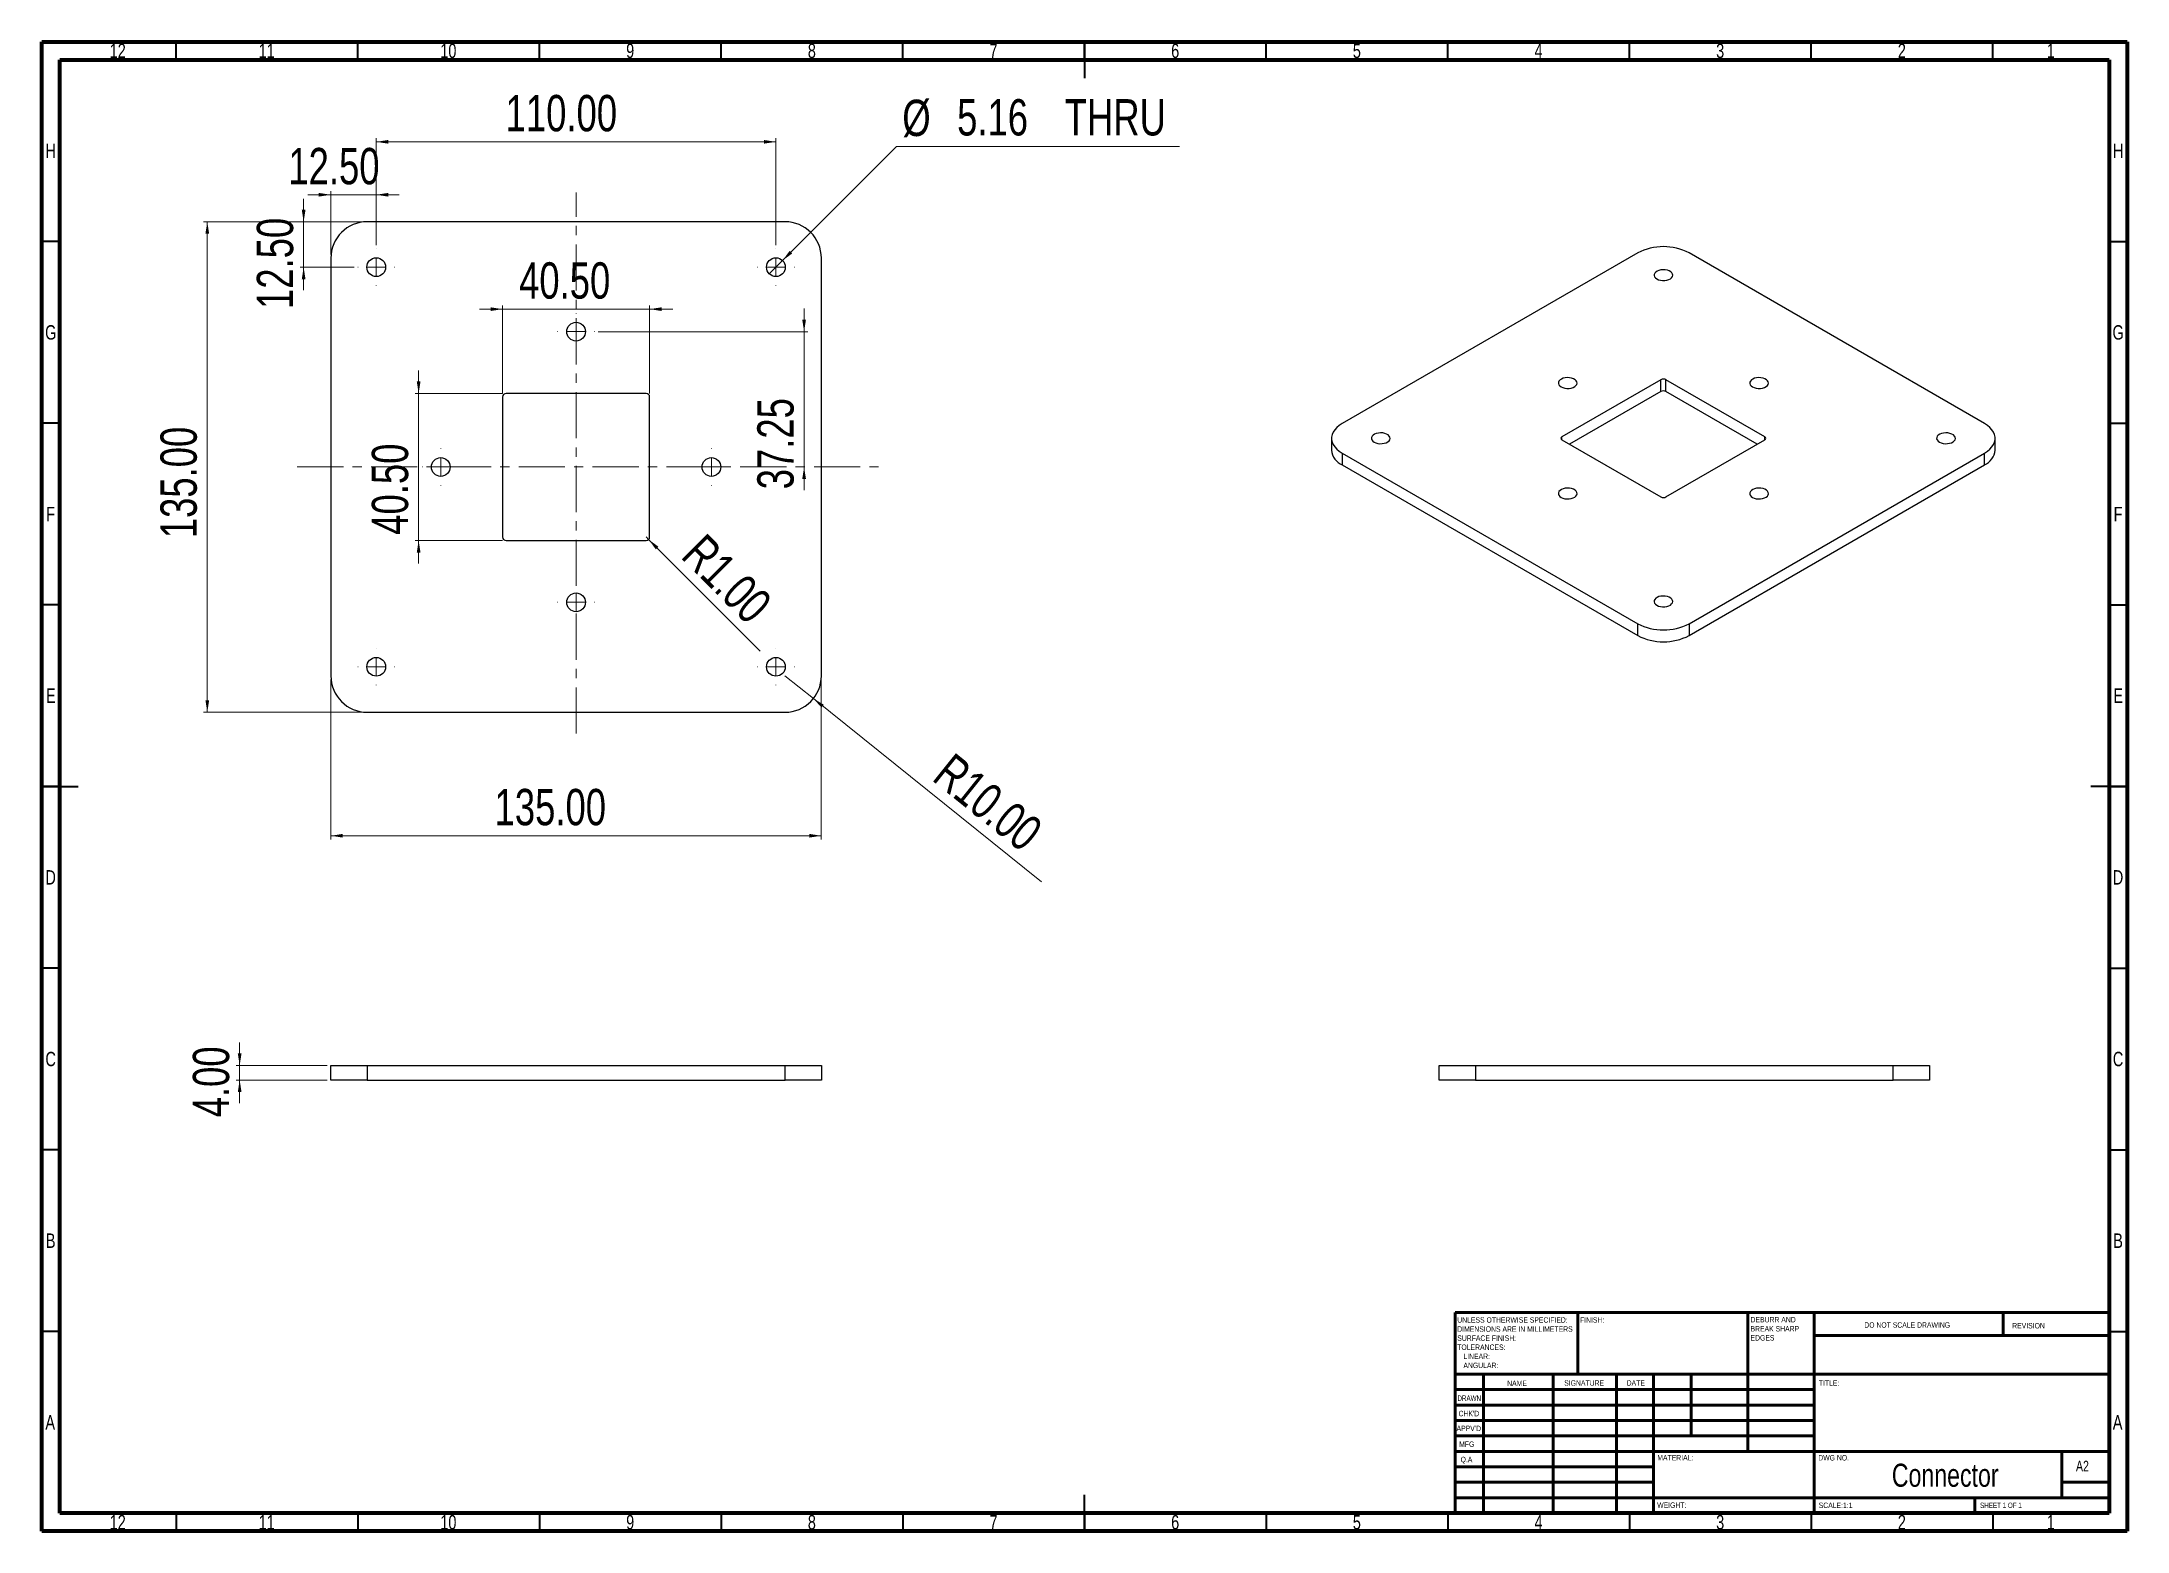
# Model space of a CAD drawing. Header units: millimetres. Extents: x 15 to 589, y 5 to 415.
import ezdxf

# ---------------------------------------------------------------- set-up
doc = ezdxf.new("R2010")
doc.units = ezdxf.units.MM
doc.linetypes.add('CENTERX2', pattern=[20.32, 12.7, -2.54, 2.54, -2.54])
doc.styles.add('SLDTEXTSTYLE0', font='TXT', dxfattribs={"width": 0.75})
doc.styles.add('SLDTEXTSTYLE1', font='TXT', dxfattribs={"width": 0.686449})
doc.styles.add('SLDTEXTSTYLE2', font='TXT', dxfattribs={"width": 0.6875})
doc.dimstyles.new('SLDDIMSTYLE0', dxfattribs={"dimtxt": 10, "dimasz": 3.302, "dimexe": 0, "dimexo": 0.0625, "dimgap": 2.5, "dimtad": 1, "dimrnd": 1e-09, "dimzin": 4, "dimdsep": 46, "dimtxsty": 'SLDTEXTSTYLE0', "dimsah": 1, "dimcen": 0.09, "dimadec": 0, "dimazin": 1, "dimtfac": 1, "dimtmove": 0, "dimatfit": 0, "dimfxl": 0, "dimfrac": 2, "dimtolj": 1, "dimtzin": 12, "dimarcsym": 0})
doc.dimstyles.new('SLDDIMSTYLE1', dxfattribs={"dimtxt": 10, "dimasz": 3.302, "dimexe": 0, "dimexo": 0.0625, "dimgap": 2.5, "dimtad": 1, "dimrnd": 1e-09, "dimzin": 4, "dimdsep": 46, "dimtxsty": 'SLDTEXTSTYLE0', "dimsah": 1, "dimcen": 0.09, "dimadec": 0, "dimazin": 1, "dimtfac": 1, "dimtofl": 0, "dimtmove": 0, "dimatfit": 3, "dimfxl": 0, "dimfrac": 2, "dimtolj": 1, "dimtzin": 12, "dimarcsym": 0})
doc.dimstyles.new('SLDDIMSTYLE2', dxfattribs={"dimtxt": 10, "dimasz": 3.302, "dimexe": 0, "dimexo": 0.0625, "dimgap": 2.5, "dimtad": 1, "dimrnd": 1e-09, "dimzin": 4, "dimdsep": 46, "dimtxsty": 'SLDTEXTSTYLE0', "dimsah": 1, "dimcen": 0, "dimadec": 0, "dimazin": 1, "dimtfac": 1, "dimtofl": 0, "dimtmove": 0, "dimatfit": 3, "dimfxl": 0, "dimfrac": 2, "dimtolj": 1, "dimtzin": 12, "dimarcsym": 0})
doc.dimstyles.new('SLDDIMSTYLE3', dxfattribs={"dimtxt": 10, "dimasz": 3.302, "dimexe": 0, "dimexo": 0.0625, "dimgap": 2.5, "dimtad": 1, "dimrnd": 1e-09, "dimzin": 12, "dimdsep": 46, "dimtxsty": 'SLDTEXTSTYLE0', "dimsah": 1, "dimcen": 0.09, "dimadec": 0, "dimazin": 3, "dimtfac": 1, "dimtmove": 0, "dimatfit": 0, "dimfxl": 0, "dimfrac": 2, "dimtolj": 1, "dimtzin": 12, "dimarcsym": 0})
doc.dimstyles.new('SLDDIMSTYLE4', dxfattribs={"dimtxt": 10, "dimasz": 3.302, "dimexe": 0, "dimexo": 0.0625, "dimgap": 2.5, "dimtad": 0, "dimtih": 1, "dimtoh": 1, "dimrnd": 1e-09, "dimzin": 12, "dimdsep": 46, "dimtxsty": 'SLDTEXTSTYLE0', "dimblk1": 'NONE', "dimsah": 1, "dimcen": 0, "dimadec": 0, "dimazin": 3, "dimtfac": 1, "dimtmove": 0, "dimatfit": 3, "dimldrblk": 'NONE', "dimfxl": 0, "dimfrac": 2, "dimtolj": 1, "dimtzin": 12, "dimarcsym": 0})

# ---------------------------------------------------------------- blocks, each defined once
blk = doc.blocks.new('SW_NOTE_0')
at = {"color": 0, "linetype": 'Continuous', "lineweight": 0, "char_height": 1.5, "attachment_point": 1, "style": 'SLDTEXTSTYLE0'}
for s, insert in [('UNLESS OTHERWISE SPECIFIED:', (0, 1.93)), ('TOLERANCES:', (0, -5.57)), ('SURFACE FINISH:', (0, -3.07)), ('DIMENSIONS ARE IN MILLIMETERS', (0, -0.57)), ('ANGULAR:', (1.69, -10.57)), ('LINEAR:', (1.69, -8.07))]:
    blk.add_mtext(s, dxfattribs=dict(at, insert=insert))
blk = doc.blocks.new('SW_NOTE_0_1')
at = {"color": 0, "linetype": 'Continuous', "lineweight": 0, "char_height": 1.5, "attachment_point": 1, "style": 'SLDTEXTSTYLE0'}
for s, insert in [('DEBURR AND', (0, 1.93)), ('BREAK SHARP', (0, -0.57)), ('EDGES', (0, -3.07))]:
    blk.add_mtext(s, dxfattribs=dict(at, insert=insert))
blk = doc.blocks.new('_D')
at = {"color": 7, "linetype": 'Continuous', "lineweight": 0}
for p, q in [((69.48, 133.21), (69.48, 139.56)), ((93.57, 133.21), (68.48, 133.21)), ((69.48, 133.21), (69.48, 129.21)), ((93.57, 129.21), (68.48, 129.21)), ((69.48, 129.21), (69.48, 122.86))]:
    blk.add_line(p, q, dxfattribs=at)
at = {"color": 7, "linetype": 'Continuous', "lineweight": 18}
for points in [[(69.48, 133.21), (69.99, 136.51), (68.97, 136.51)], [(69.48, 129.21), (68.97, 125.91), (69.99, 125.91)]]:
    blk.add_solid(points, dxfattribs=at)
at = {"color": 7, "linetype": 'Continuous', "lineweight": 18, "insert": (56.59, 118.94), "char_height": 10, "attachment_point": 1, "rotation": 90, "style": 'SLDTEXTSTYLE0'}
blk.add_mtext('4.00', dxfattribs=at)
blk = doc.blocks.new('_D_1')
at = {"color": 7, "linetype": 'Continuous', "lineweight": 0}
for p, q in [((103.57, 365.44), (59.57, 365.44)), ((60.57, 365.44), (60.57, 230.44)), ((103.57, 230.44), (59.57, 230.44))]:
    blk.add_line(p, q, dxfattribs=at)
at = {"color": 7, "linetype": 'Continuous', "lineweight": 18}
for points in [[(60.57, 365.44), (60.06, 362.14), (61.08, 362.14)], [(60.57, 230.44), (61.08, 233.75), (60.06, 233.75)]]:
    blk.add_solid(points, dxfattribs=at)
at = {"color": 7, "linetype": 'Continuous', "lineweight": 18, "insert": (47.68, 278.34), "char_height": 10, "attachment_point": 1, "rotation": 90, "style": 'SLDTEXTSTYLE0'}
blk.add_mtext('135.00', dxfattribs=at)
blk = doc.blocks.new('_D_2')
at = {"color": 7, "linetype": 'Continuous', "lineweight": 0}
for p, q in [((94.57, 239.44), (94.57, 195.44)), ((229.57, 239.44), (229.57, 195.44)), ((94.57, 196.44), (229.57, 196.44))]:
    blk.add_line(p, q, dxfattribs=at)
at = {"color": 7, "linetype": 'Continuous', "lineweight": 18}
for points in [[(94.57, 196.44), (97.87, 195.94), (97.87, 196.95)], [(229.57, 196.44), (226.27, 196.95), (226.27, 195.94)]]:
    blk.add_solid(points, dxfattribs=at)
at = {"color": 7, "linetype": 'Continuous', "lineweight": 18, "insert": (139.64, 209.34), "char_height": 10, "attachment_point": 1, "style": 'SLDTEXTSTYLE0'}
blk.add_mtext('135.00', dxfattribs=at)
blk = doc.blocks.new('_D_3')
at = {"color": 7, "linetype": 'Continuous', "lineweight": 0}
for q in [(219.57, 240.44), (290.17, 183.78)]:
    blk.add_line((227.37, 234.19), q, dxfattribs=at)
at = {"color": 7, "linetype": 'Continuous', "lineweight": 18}
blk.add_solid([(227.37, 234.19), (229.63, 231.72), (230.26, 232.51)], dxfattribs=at)
at = {"color": 7, "linetype": 'Continuous', "lineweight": 18, "insert": (265.96, 219.68), "char_height": 10, "attachment_point": 1, "rotation": 321.24891, "style": 'SLDTEXTSTYLE0'}
blk.add_mtext('R10.00', dxfattribs=at)
blk = doc.blocks.new('_D_4')
at = {"color": 7, "linetype": 'Continuous', "lineweight": 0}
for p, q in [((141.82, 341.39), (135.47, 341.39)), ((141.82, 318.19), (141.82, 342.39)), ((141.82, 341.39), (182.32, 341.39)), ((182.32, 318.19), (182.32, 342.39)), ((182.32, 341.39), (188.67, 341.39))]:
    blk.add_line(p, q, dxfattribs=at)
at = {"color": 7, "linetype": 'Continuous', "lineweight": 18}
for points in [[(141.82, 341.39), (138.52, 341.89), (138.52, 340.88)], [(182.32, 341.39), (185.62, 340.88), (185.62, 341.89)]]:
    blk.add_solid(points, dxfattribs=at)
at = {"color": 7, "linetype": 'Continuous', "lineweight": 18, "insert": (146.38, 354.28), "char_height": 10, "attachment_point": 1, "style": 'SLDTEXTSTYLE0'}
blk.add_mtext('40.50', dxfattribs=at)
blk = doc.blocks.new('_D_5')
at = {"color": 7, "linetype": 'Continuous', "lineweight": 0}
for p, q in [((118.74, 318.19), (118.74, 324.54)), ((141.82, 318.19), (117.74, 318.19)), ((118.74, 318.19), (118.74, 277.69)), ((141.82, 277.69), (117.74, 277.69)), ((118.74, 277.69), (118.74, 271.34))]:
    blk.add_line(p, q, dxfattribs=at)
at = {"color": 7, "linetype": 'Continuous', "lineweight": 18}
for points in [[(118.74, 318.19), (119.25, 321.5), (118.23, 321.5)], [(118.74, 277.69), (118.23, 274.39), (119.25, 274.39)]]:
    blk.add_solid(points, dxfattribs=at)
at = {"color": 7, "linetype": 'Continuous', "lineweight": 18, "insert": (105.85, 279.29), "char_height": 10, "attachment_point": 1, "rotation": 90, "style": 'SLDTEXTSTYLE0'}
blk.add_mtext('40.50', dxfattribs=at)
blk = doc.blocks.new('_D_6')
at = {"color": 7, "linetype": 'Continuous', "lineweight": 0}
for p, q in [((224.83, 335.19), (224.83, 341.54)), ((168.15, 335.19), (225.83, 335.19)), ((224.83, 335.19), (224.83, 297.94)), ((224.83, 297.94), (224.83, 291.59))]:
    blk.add_line(p, q, dxfattribs=at)
at = {"color": 7, "linetype": 'Continuous', "lineweight": 18}
for points in [[(224.83, 335.19), (225.34, 338.5), (224.32, 338.5)], [(224.83, 297.94), (224.32, 294.64), (225.34, 294.64)]]:
    blk.add_solid(points, dxfattribs=at)
at = {"color": 7, "linetype": 'Continuous', "lineweight": 18, "insert": (211.94, 291.8), "char_height": 10, "attachment_point": 1, "rotation": 90, "style": 'SLDTEXTSTYLE0'}
blk.add_mtext('37.25', dxfattribs=at)
blk = doc.blocks.new('_D_7')
at = {"color": 7, "linetype": 'Continuous', "lineweight": 0}
for q in [(181.32, 278.69), (212.78, 247.23)]:
    blk.add_line((182.03, 277.99), q, dxfattribs=at)
at = {"color": 7, "linetype": 'Continuous', "lineweight": 18}
blk.add_solid([(182.03, 277.99), (184, 275.29), (184.72, 276.01)], dxfattribs=at)
at = {"color": 7, "linetype": 'Continuous', "lineweight": 18, "insert": (197.68, 280.15), "char_height": 10, "attachment_point": 1, "rotation": 315, "style": 'SLDTEXTSTYLE0'}
blk.add_mtext('R1.00', dxfattribs=at)
blk = doc.blocks.new('_D_8')
at = {"color": 7, "linetype": 'Continuous', "lineweight": 0}
for p, q in [((107.07, 359.02), (107.07, 388.44)), ((107.07, 387.44), (217.07, 387.44)), ((217.07, 359.02), (217.07, 388.44))]:
    blk.add_line(p, q, dxfattribs=at)
at = {"color": 7, "linetype": 'Continuous', "lineweight": 18}
for points in [[(107.07, 387.44), (110.37, 386.94), (110.37, 387.95)], [(217.07, 387.44), (213.77, 387.95), (213.77, 386.94)]]:
    blk.add_solid(points, dxfattribs=at)
at = {"color": 7, "linetype": 'Continuous', "lineweight": 18, "insert": (142.68, 400.34), "char_height": 10, "attachment_point": 1, "style": 'SLDTEXTSTYLE0'}
blk.add_mtext('110.00', dxfattribs=at)
blk = doc.blocks.new('_D_9')
at = {"color": 7, "linetype": 'Continuous', "lineweight": 0}
for p, q in [((218.9, 354.77), (250.28, 386.15)), ((250.28, 386.15), (328.12, 386.15)), ((215.25, 351.12), (218.9, 354.77))]:
    blk.add_line(p, q, dxfattribs=at)
at = {"color": 7, "linetype": 'Continuous', "lineweight": 18}
blk.add_solid([(218.9, 354.77), (221.59, 356.74), (220.87, 357.46)], dxfattribs=at)
at = {"color": 7, "linetype": 'Continuous', "lineweight": 18, "char_height": 10, "attachment_point": 1, "style": 'SLDTEXTSTYLE0'}
for s, insert in [('%%c', (251.86, 399.04)), ('5.16', (266.94, 399.19)), ('THRU', (296.56, 399.19))]:
    blk.add_mtext(s, dxfattribs=dict(at, insert=insert))
blk = doc.blocks.new('_None')
blk = doc.blocks.new('_D_10')
at = {"color": 7, "linetype": 'Continuous', "lineweight": 0}
for p, q in [((94.57, 356.44), (94.57, 373.87)), ((107.07, 359.02), (107.07, 373.87)), ((94.57, 372.87), (88.22, 372.87)), ((107.07, 372.87), (94.57, 372.87)), ((107.07, 372.87), (113.42, 372.87))]:
    blk.add_line(p, q, dxfattribs=at)
at = {"color": 7, "linetype": 'Continuous', "lineweight": 18}
for points in [[(94.57, 372.87), (91.27, 373.38), (91.27, 372.37)], [(107.07, 372.87), (110.37, 372.37), (110.37, 373.38)]]:
    blk.add_solid(points, dxfattribs=at)
at = {"color": 7, "linetype": 'Continuous', "lineweight": 18, "insert": (82.88, 385.76), "char_height": 10, "attachment_point": 1, "style": 'SLDTEXTSTYLE0'}
blk.add_mtext('12.50', dxfattribs=at)
blk = doc.blocks.new('_D_11')
at = {"color": 7, "linetype": 'Continuous', "lineweight": 0}
for p, q in [((87.09, 365.44), (87.09, 371.79)), ((103.57, 365.44), (86.09, 365.44)), ((87.09, 365.44), (87.09, 352.94)), ((100.99, 352.94), (86.09, 352.94)), ((87.09, 352.94), (87.09, 346.59))]:
    blk.add_line(p, q, dxfattribs=at)
at = {"color": 7, "linetype": 'Continuous', "lineweight": 18}
for points in [[(87.09, 365.44), (87.6, 368.75), (86.58, 368.75)], [(87.09, 352.94), (86.58, 349.64), (87.6, 349.64)]]:
    blk.add_solid(points, dxfattribs=at)
at = {"color": 7, "linetype": 'Continuous', "lineweight": 18, "insert": (74.2, 341.43), "char_height": 10, "attachment_point": 1, "rotation": 90, "style": 'SLDTEXTSTYLE0'}
blk.add_mtext('12.50', dxfattribs=at)
blk = doc.blocks.new('SW_CENTERMARKSYMBOL_0')
at = {"color": 0, "linetype": 'Continuous', "lineweight": 18}
for p, q in [((-5, 0), (-5.08, 0)), ((0, 0), (-2.5, 0)), ((0, 5), (0, 5.08)), ((0, 0), (0, 2.5)), ((0, 0), (0, -2.5)), ((0, 0), (2.5, 0)), ((5, 0), (5.08, 0)), ((0, -5), (0, -5.08))]:
    blk.add_line(p, q, dxfattribs=at)
blk = doc.blocks.new('SW_CENTERMARKSYMBOL_1')
at = {"color": 0, "linetype": 'Continuous', "lineweight": 18}
for p, q in [((-5, 0), (-5.08, 0)), ((0, 0), (-2.5, 0)), ((0, 5), (0, 5.08)), ((0, 0), (0, 2.5)), ((0, 0), (0, -2.5)), ((0, 0), (2.5, 0)), ((5, 0), (5.08, 0)), ((0, -5), (0, -5.08))]:
    blk.add_line(p, q, dxfattribs=at)
blk = doc.blocks.new('SW_CENTERMARKSYMBOL_2')
at = {"color": 0, "linetype": 'Continuous', "lineweight": 18}
for p, q in [((-5, 0), (-5.08, 0)), ((0, 0), (-2.5, 0)), ((0, 5), (0, 5.08)), ((0, 0), (0, 2.5)), ((0, 0), (0, -2.5)), ((0, 0), (2.5, 0)), ((5, 0), (5.08, 0)), ((0, -5), (0, -5.08))]:
    blk.add_line(p, q, dxfattribs=at)
blk = doc.blocks.new('SW_CENTERMARKSYMBOL_3')
at = {"color": 0, "linetype": 'Continuous', "lineweight": 18}
for p, q in [((-5, 0), (-5.08, 0)), ((0, 0), (-2.5, 0)), ((0, 5), (0, 5.08)), ((0, 0), (0, 2.5)), ((0, 0), (0, -2.5)), ((0, 0), (2.5, 0)), ((5, 0), (5.08, 0)), ((0, -5), (0, -5.08))]:
    blk.add_line(p, q, dxfattribs=at)
blk = doc.blocks.new('SW_CENTERMARKSYMBOL_4')
at = {"color": 0, "linetype": 'Continuous', "lineweight": 18}
for p, q in [((-5, 0), (-5.08, 0)), ((0, 0), (-2.5, 0)), ((0, 5), (0, 5.08)), ((0, 0), (0, 2.5)), ((0, 0), (0, -2.5)), ((0, 0), (2.5, 0)), ((5, 0), (5.08, 0)), ((0, -5), (0, -5.08))]:
    blk.add_line(p, q, dxfattribs=at)
blk = doc.blocks.new('SW_CENTERMARKSYMBOL_5')
at = {"color": 0, "linetype": 'Continuous', "lineweight": 18}
for p, q in [((-5, 0), (-5.08, 0)), ((0, 0), (-2.5, 0)), ((0, 5), (0, 5.08)), ((0, 0), (0, 2.5)), ((0, 0), (0, -2.5)), ((0, 0), (2.5, 0)), ((5, 0), (5.08, 0)), ((0, -5), (0, -5.08))]:
    blk.add_line(p, q, dxfattribs=at)
blk = doc.blocks.new('SW_CENTERMARKSYMBOL_6')
at = {"color": 0, "linetype": 'Continuous', "lineweight": 18}
for p, q in [((-5, 0), (-5.08, 0)), ((0, 0), (-2.5, 0)), ((0, 5), (0, 5.08)), ((0, 0), (0, 2.5)), ((0, 0), (0, -2.5)), ((0, 0), (2.5, 0)), ((5, 0), (5.08, 0)), ((0, -5), (0, -5.08))]:
    blk.add_line(p, q, dxfattribs=at)
blk = doc.blocks.new('SW_CENTERMARKSYMBOL_7')
at = {"color": 0, "linetype": 'Continuous', "lineweight": 18}
for p, q in [((-5, 0), (-5.08, 0)), ((0, 0), (-2.5, 0)), ((0, 5), (0, 5.08)), ((0, 0), (0, 2.5)), ((0, 0), (0, -2.5)), ((0, 0), (2.5, 0)), ((5, 0), (5.08, 0)), ((0, -5), (0, -5.08))]:
    blk.add_line(p, q, dxfattribs=at)

msp = doc.modelspace()

# ---------------------------------------------------------------- linework, layer by layer
at = {"color": 7, "linetype": 'Continuous', "lineweight": 70}
for p, q in [((15, 5), (15, 415)), ((15, 415), (589, 415)), ((589, 415), (589, 5)), ((20, 10), (20, 410)), ((20, 410), (584, 410)), ((584, 410), (584, 10)), ((584, 10), (20, 10)), ((589, 5), (15, 5))]:
    msp.add_line(p, q, dxfattribs=at)
at = {"color": 7, "linetype": 'Continuous', "lineweight": 35}
for p, q in [((52, 410), (52, 415)), ((102, 410), (102, 415)), ((152, 410), (152, 415)), ((202, 410), (202, 415)), ((252, 410), (252, 415)), ((302, 415), (302, 405)), ((302, 410), (302, 415)), ((352, 410), (352, 415)), ((402, 410), (402, 415)), ((452, 410), (452, 415)), ((502, 410), (502, 415)), ((552, 410), (552, 415)), ((20, 360), (15, 360)), ((584, 360), (589, 360)), ((20, 310), (15, 310)), ((584, 310), (589, 310)), ((20, 260), (15, 260)), ((584, 260), (589, 260)), ((15, 210), (25, 210)), ((20, 210), (15, 210)), ((589, 210), (579, 210)), ((584, 210), (589, 210)), ((20, 160), (15, 160)), ((584, 160), (589, 160)), ((20, 110), (15, 110)), ((584, 110), (589, 110)), ((20, 60), (15, 60)), ((584, 60), (589, 60)), ((302, 5), (302, 15)), ((52, 10), (52, 5)), ((102, 10), (102, 5)), ((152, 10), (152, 5)), ((202, 10), (202, 5)), ((252, 10), (252, 5)), ((302, 10), (302, 5)), ((352, 10), (352, 5)), ((402, 10), (402, 5)), ((452, 10), (452, 5)), ((502, 10), (502, 5)), ((552, 10), (552, 5))]:
    msp.add_line(p, q, dxfattribs=at)
at = {"color": 7, "linetype": 'CENTERX2', "lineweight": 18}
for p, q in [((162.071, 224.58), (162.071, 373.477)), ((85.321, 297.945), (247.152, 297.945))]:
    msp.add_line(p, q, dxfattribs=at)
at = {"color": 7, "linetype": 'Continuous', "lineweight": 25}
for p, q in [((219.571, 365.445), (104.571, 365.445)), ((454.253, 356.868), (372.936, 309.925)), ((549.713, 309.925), (468.395, 356.868)), ((94.571, 355.445), (94.571, 240.445)), ((229.571, 240.445), (229.571, 355.445)), ((460.617, 321.967), (433.394, 306.251)), ((460.617, 318.7), (460.617, 321.967)), ((489.255, 306.251), (462.032, 321.967)), ((462.032, 318.7), (462.032, 321.967)), ((141.821, 317.195), (141.821, 278.695)), ((181.321, 318.195), (142.821, 318.195)), ((182.321, 278.695), (182.321, 317.195)), ((460.617, 318.7), (435.515, 304.209)), ((487.133, 304.209), (462.032, 318.7)), ((370.007, 305.843), (370.007, 302.576)), ((433.394, 305.434), (460.617, 289.718)), ((462.032, 289.718), (489.255, 305.434)), ((552.642, 302.576), (552.642, 305.843)), ((372.936, 301.76), (454.253, 254.817)), ((372.936, 301.76), (372.936, 298.494)), ((372.936, 298.494), (454.253, 251.551)), ((468.395, 254.817), (549.713, 301.76)), ((468.395, 251.551), (549.713, 298.494)), ((549.713, 298.494), (549.713, 301.76)), ((142.821, 277.695), (181.321, 277.695)), ((454.253, 251.551), (454.253, 254.817)), ((468.395, 254.817), (468.395, 251.551)), ((104.571, 230.445), (219.571, 230.445)), ((94.571, 129.211), (94.571, 133.211)), ((94.571, 133.211), (104.571, 133.211)), ((104.571, 133.211), (104.571, 129.211)), ((104.571, 133.211), (219.571, 133.211)), ((219.571, 129.211), (219.571, 133.211)), ((219.571, 133.211), (229.571, 133.211)), ((229.571, 133.211), (229.571, 129.211)), ((399.607, 129.211), (399.607, 133.211)), ((399.607, 133.211), (409.607, 133.211)), ((409.607, 133.211), (409.607, 129.211)), ((409.607, 133.211), (524.607, 133.211)), ((524.607, 129.211), (524.607, 133.211)), ((524.607, 133.211), (534.607, 133.211)), ((534.607, 133.211), (534.607, 129.211)), ((104.571, 129.211), (94.571, 129.211)), ((104.571, 129.211), (219.571, 129.211)), ((229.571, 129.211), (219.571, 129.211)), ((409.607, 129.211), (399.607, 129.211)), ((409.607, 129.211), (524.607, 129.211)), ((534.607, 129.211), (524.607, 129.211))]:
    msp.add_line(p, q, dxfattribs=at)
at = {"color": 8, "linetype": 'Continuous', "lineweight": 25}
for p, q in [((433.394, 305.434), (433.394, 306.251)), ((489.255, 305.434), (489.255, 306.251))]:
    msp.add_line(p, q, dxfattribs=at)
at = {"color": 7, "linetype": 'Continuous', "lineweight": 50}
for p, q in [((404, 65.25), (584, 65.25)), ((404, 65.25), (404, 10)), ((437.8, 48.25), (437.8, 65.25)), ((484.6, 65.25), (484.6, 27)), ((502.8, 65.25), (502.8, 10)), ((554.8, 58.875), (554.8, 65.25)), ((584, 58.875), (502.8, 58.875)), ((584, 48.25), (404, 48.25)), ((411.8, 48.25), (411.8, 10)), ((430.991, 48.25), (430.991, 10)), ((448.399, 48.25), (448.399, 10)), ((458.6, 10), (458.6, 48.25)), ((469, 31.25), (469, 48.25)), ((502.8, 44), (404, 44)), ((502.8, 39.75), (404, 39.75)), ((502.8, 35.5), (404, 35.5)), ((502.8, 31.25), (404, 31.25)), ((458.6, 27), (404, 27)), ((458.6, 27), (584, 27)), ((571, 14.25), (571, 27)), ((458.6, 22.75), (404, 22.75)), ((458.6, 18.5), (404, 18.5)), ((584, 18.5), (571, 18.5)), ((404, 14.25), (584, 14.25)), ((547, 10), (547, 14.25))]:
    msp.add_line(p, q, dxfattribs=at)
at = {"color": 7, "linetype": 'Continuous', "lineweight": 25, "flags": 128}
for points in [[(459.5, 349.692), (459.97, 349.477), (460.513, 349.331), (461.1, 349.261), (461.698, 349.271), (462.277, 349.361), (462.804, 349.525), (463.252, 349.755), (463.595, 350.038), (463.816, 350.359), (463.903, 350.702), (463.851, 351.046), (463.663, 351.374), (463.348, 351.669), (462.925, 351.913), (462.415, 352.095), (461.846, 352.204), (461.249, 352.234), (460.657, 352.184), (460.1, 352.056), (459.609, 351.858), (459.211, 351.599), (458.927, 351.295), (458.772, 350.961), (458.754, 350.615), (458.875, 350.276), (459.129, 349.963), (459.5, 349.692)], [(433.16, 319.995), (433.63, 319.78), (434.173, 319.634), (434.76, 319.564), (435.359, 319.574), (435.937, 319.664), (436.465, 319.828), (436.912, 320.058), (437.256, 320.341), (437.477, 320.663), (437.564, 321.005), (437.511, 321.349), (437.323, 321.678), (437.008, 321.972), (436.585, 322.216), (436.075, 322.398), (435.506, 322.507), (434.91, 322.537), (434.317, 322.487), (433.76, 322.359), (433.27, 322.161), (432.871, 321.902), (432.587, 321.598), (432.432, 321.264), (432.414, 320.918), (432.536, 320.58), (432.789, 320.266), (433.16, 319.995)], [(485.84, 319.995), (486.31, 319.78), (486.853, 319.634), (487.439, 319.564), (488.038, 319.574), (488.617, 319.664), (489.144, 319.828), (489.591, 320.058), (489.935, 320.341), (490.156, 320.663), (490.243, 321.005), (490.191, 321.349), (490.002, 321.678), (489.688, 321.972), (489.264, 322.216), (488.754, 322.398), (488.186, 322.507), (487.589, 322.537), (486.996, 322.487), (486.44, 322.359), (485.949, 322.161), (485.551, 321.902), (485.266, 321.598), (485.111, 321.264), (485.094, 320.918), (485.215, 320.58), (485.468, 320.266), (485.84, 319.995)], [(372.936, 309.925), (372.135, 309.403), (371.449, 308.829), (370.888, 308.212), (370.46, 307.56), (370.171, 306.883), (370.025, 306.191), (370.025, 305.494), (370.171, 304.802), (370.46, 304.125), (370.888, 303.473), (371.449, 302.856), (372.135, 302.282), (372.936, 301.76)], [(381.718, 304.789), (382.188, 304.575), (382.731, 304.429), (383.318, 304.359), (383.917, 304.369), (384.495, 304.458), (385.022, 304.622), (385.47, 304.852), (385.814, 305.136), (386.035, 305.457), (386.122, 305.799), (386.069, 306.144), (385.881, 306.472), (385.566, 306.766), (385.143, 307.011), (384.633, 307.192), (384.064, 307.301), (383.468, 307.331), (382.875, 307.281), (382.318, 307.154), (381.827, 306.955), (381.429, 306.697), (381.145, 306.392), (380.99, 306.058), (380.972, 305.713), (381.094, 305.374), (381.347, 305.061), (381.718, 304.789)], [(537.282, 304.789), (537.752, 304.575), (538.295, 304.429), (538.881, 304.359), (539.48, 304.369), (540.059, 304.458), (540.586, 304.622), (541.033, 304.852), (541.377, 305.136), (541.598, 305.457), (541.685, 305.799), (541.633, 306.144), (541.444, 306.472), (541.13, 306.766), (540.706, 307.011), (540.197, 307.192), (539.628, 307.301), (539.031, 307.331), (538.438, 307.281), (537.882, 307.154), (537.391, 306.955), (536.993, 306.697), (536.708, 306.392), (536.553, 306.058), (536.536, 305.713), (536.657, 305.374), (536.91, 305.061), (537.282, 304.789)], [(549.713, 301.76), (550.514, 302.282), (551.2, 302.856), (551.761, 303.473), (552.189, 304.125), (552.478, 304.802), (552.623, 305.494), (552.623, 306.191), (552.478, 306.883), (552.189, 307.56), (551.761, 308.212), (551.2, 308.829), (550.514, 309.403), (549.713, 309.925)], [(433.16, 289.584), (433.63, 289.369), (434.173, 289.223), (434.76, 289.153), (435.359, 289.163), (435.937, 289.253), (436.465, 289.417), (436.912, 289.647), (437.256, 289.93), (437.477, 290.251), (437.564, 290.594), (437.511, 290.938), (437.323, 291.266), (437.008, 291.561), (436.585, 291.805), (436.075, 291.987), (435.506, 292.096), (434.91, 292.126), (434.317, 292.076), (433.76, 291.948), (433.27, 291.75), (432.871, 291.491), (432.587, 291.187), (432.432, 290.853), (432.414, 290.507), (432.536, 290.168), (432.789, 289.855), (433.16, 289.584)], [(485.84, 289.584), (486.31, 289.369), (486.853, 289.223), (487.439, 289.153), (488.038, 289.163), (488.617, 289.253), (489.144, 289.417), (489.591, 289.647), (489.935, 289.93), (490.156, 290.251), (490.243, 290.594), (490.191, 290.938), (490.002, 291.266), (489.688, 291.561), (489.264, 291.805), (488.754, 291.987), (488.186, 292.096), (487.589, 292.126), (486.996, 292.076), (486.44, 291.948), (485.949, 291.75), (485.551, 291.491), (485.266, 291.187), (485.111, 290.853), (485.094, 290.507), (485.215, 290.168), (485.468, 289.855), (485.84, 289.584)], [(459.5, 259.887), (459.97, 259.672), (460.513, 259.526), (461.1, 259.456), (461.698, 259.466), (462.277, 259.556), (462.804, 259.72), (463.252, 259.95), (463.595, 260.233), (463.816, 260.555), (463.903, 260.897), (463.851, 261.241), (463.663, 261.57), (463.348, 261.864), (462.925, 262.108), (462.415, 262.29), (461.846, 262.399), (461.249, 262.429), (460.657, 262.379), (460.1, 262.251), (459.609, 262.053), (459.211, 261.794), (458.927, 261.49), (458.772, 261.156), (458.754, 260.81), (458.875, 260.472), (459.129, 260.158), (459.5, 259.887)]]:
    msp.add_lwpolyline(points, dxfattribs=at)
at = {"color": 7, "linetype": 'Continuous', "lineweight": 25}
for centre in [(107.071, 352.945), (217.071, 352.945), (162.071, 335.195), (124.821, 297.945), (199.321, 297.945), (162.071, 260.695), (107.071, 242.945), (217.071, 242.945)]:
    msp.add_circle(centre, 2.58, dxfattribs=at)
for centre, radius, start, end in [((104.571, 355.445), 10, 90, 180), ((219.571, 355.445), 10, 0, 90), ((461.324, 343.271), 15.326, 62.524312, 117.475688), ((461.324, 320.602), 1.537, 62.609672, 117.390328), ((142.821, 317.195), 1, 90, 180), ((181.321, 317.195), 1, 0, 90), ((461.324, 317.336), 1.537, 62.609672, 117.390328), ((433.549, 305.843), 0.437, 110.783421, 249.216579), ((489.1, 305.843), 0.437, 290.783421, 69.216579), ((374.841, 302.953), 4.849, 184.458267, 246.861874), ((547.557, 303.133), 5.115, 294.923998, 353.755861), ((461.324, 291.083), 1.537, 242.609672, 297.390328), ((142.821, 278.695), 1, 180, 270), ((181.321, 278.695), 1, 270, 0), ((461.324, 268.415), 15.326, 242.524312, 297.475688), ((461.324, 265.148), 15.326, 242.524312, 297.475688), ((104.571, 240.445), 10, 180, 270), ((219.571, 240.445), 10, 270, 0)]:
    msp.add_arc(centre, radius, start, end, dxfattribs=at)

# ---------------------------------------------------------------- block references
at = {"color": 7, "linetype": 'Continuous', "lineweight": 0}
for name, p in [('SW_CENTERMARKSYMBOL_4', (107.071, 352.945)), ('SW_CENTERMARKSYMBOL_5', (217.071, 352.945)), ('SW_CENTERMARKSYMBOL_2', (162.071, 335.195)), ('SW_CENTERMARKSYMBOL_3', (124.821, 297.945)), ('SW_CENTERMARKSYMBOL_1', (199.321, 297.945)), ('SW_CENTERMARKSYMBOL_0', (162.071, 260.695)), ('SW_CENTERMARKSYMBOL_7', (107.071, 242.945)), ('SW_CENTERMARKSYMBOL_6', (217.071, 242.945)), ('SW_NOTE_0', (404.594, 61.987)), ('SW_NOTE_0_1', (485.309, 62.069))]:
    msp.add_blockref(name, p, dxfattribs=at)

# ---------------------------------------------------------------- texts
for s, insert, char_height, attachment_point, style in [('12', (35.92, 414.474), 3.9687, 2, 'SLDTEXTSTYLE0'), ('11', (76.92, 414.474), 3.9687, 2, 'SLDTEXTSTYLE0'), ('10', (126.92, 414.474), 3.9687, 2, 'SLDTEXTSTYLE0'), ('9', (176.96, 414.474), 3.969, 2, 'SLDTEXTSTYLE0'), ('8', (226.96, 414.474), 3.969, 2, 'SLDTEXTSTYLE0'), ('7', (276.96, 414.474), 3.969, 2, 'SLDTEXTSTYLE0'), ('6', (326.96, 414.474), 3.969, 2, 'SLDTEXTSTYLE0'), ('5', (376.96, 414.474), 3.969, 2, 'SLDTEXTSTYLE0'), ('4', (426.96, 414.474), 3.969, 2, 'SLDTEXTSTYLE0'), ('3', (476.96, 414.474), 3.969, 2, 'SLDTEXTSTYLE0'), ('2', (526.96, 414.474), 3.969, 2, 'SLDTEXTSTYLE0'), ('1', (567.96, 414.474), 3.969, 2, 'SLDTEXTSTYLE0'), ('H', (17.49, 386.974), 3.969, 2, 'SLDTEXTSTYLE0'), ('H', (586.49, 386.974), 3.969, 2, 'SLDTEXTSTYLE0'), ('G', (17.487, 336.974), 3.969, 2, 'SLDTEXTSTYLE0'), ('G', (586.487, 336.974), 3.969, 2, 'SLDTEXTSTYLE0'), ('F', (17.458, 286.974), 3.969, 2, 'SLDTEXTSTYLE0'), ('F', (586.458, 286.974), 3.969, 2, 'SLDTEXTSTYLE0'), ('E', (17.508, 236.974), 3.969, 2, 'SLDTEXTSTYLE0'), ('E', (586.508, 236.974), 3.969, 2, 'SLDTEXTSTYLE0'), ('D', (17.453, 186.974), 3.969, 2, 'SLDTEXTSTYLE0'), ('D', (586.453, 186.974), 3.969, 2, 'SLDTEXTSTYLE0'), ('C', (17.459, 136.974), 3.969, 2, 'SLDTEXTSTYLE0'), ('C', (586.459, 136.974), 3.969, 2, 'SLDTEXTSTYLE0'), ('B', (17.471, 86.974), 3.969, 2, 'SLDTEXTSTYLE0'), ('B', (586.471, 86.974), 3.969, 2, 'SLDTEXTSTYLE0'), ('FINISH:', (438.371, 63.919), 1.5, 1, 'SLDTEXTSTYLE0'), ('DO NOT SCALE DRAWING', (516.615, 62.533), 1.5, 1, 'SLDTEXTSTYLE0'), ('REVISION', (557.328, 62.335), 1.5, 1, 'SLDTEXTSTYLE0'), ('NAME', (418.322, 46.501), 1.5, 1, 'SLDTEXTSTYLE0'), ('SIGNATURE', (434.034, 46.562), 1.5, 1, 'SLDTEXTSTYLE0'), ('DATE', (451.215, 46.576), 1.5, 1, 'SLDTEXTSTYLE0'), ('TITLE:', (504.09, 46.576), 1.5, 1, 'SLDTEXTSTYLE0'), ('DRAWN', (404.643, 42.385), 1.5, 1, 'SLDTEXTSTYLE1'), ('A', (17.34, 36.974), 3.969, 2, 'SLDTEXTSTYLE0'), ("CHK'D", (404.939, 38.162), 1.5, 1, 'SLDTEXTSTYLE0'), ('A', (586.34, 36.974), 3.969, 2, 'SLDTEXTSTYLE0'), ("APPV'D", (404.402, 34.066), 1.5, 1, 'SLDTEXTSTYLE0'), ('MFG', (405.124, 29.716), 1.5, 1, 'SLDTEXTSTYLE0'), ('Q.A', (405.509, 25.505), 1.5, 1, 'SLDTEXTSTYLE0'), ('MATERIAL:', (459.646, 25.986), 1.5, 1, 'SLDTEXTSTYLE0'), ('DWG NO.', (503.953, 25.986), 1.5, 1, 'SLDTEXTSTYLE0'), ('Connector', (538.884, 23.607), 6.35, 2, 'SLDTEXTSTYLE0'), ('A2', (574.871, 24.406), 2.9104, 1, 'SLDTEXTSTYLE0'), ('WEIGHT:', (459.618, 12.949), 1.4986, 1, 'SLDTEXTSTYLE0'), ('SCALE:1:1', (504.074, 12.9), 1.5, 1, 'SLDTEXTSTYLE0'), ('SHEET 1 OF 1', (548.478, 12.9), 1.5, 1, 'SLDTEXTSTYLE2'), ('12', (35.92, 9.474), 3.9687, 2, 'SLDTEXTSTYLE0'), ('11', (76.92, 9.474), 3.9687, 2, 'SLDTEXTSTYLE0'), ('10', (126.92, 9.474), 3.9687, 2, 'SLDTEXTSTYLE0'), ('9', (176.96, 9.474), 3.969, 2, 'SLDTEXTSTYLE0'), ('8', (226.96, 9.474), 3.969, 2, 'SLDTEXTSTYLE0'), ('7', (276.96, 9.474), 3.969, 2, 'SLDTEXTSTYLE0'), ('6', (326.96, 9.474), 3.969, 2, 'SLDTEXTSTYLE0'), ('5', (376.96, 9.474), 3.969, 2, 'SLDTEXTSTYLE0'), ('4', (426.96, 9.474), 3.969, 2, 'SLDTEXTSTYLE0'), ('3', (476.96, 9.474), 3.969, 2, 'SLDTEXTSTYLE0'), ('2', (526.96, 9.474), 3.969, 2, 'SLDTEXTSTYLE0'), ('1', (567.96, 9.474), 3.969, 2, 'SLDTEXTSTYLE0')]:
    msp.add_mtext(s, dxfattribs=dict(at, insert=insert, char_height=char_height, attachment_point=attachment_point, style=style))

# ---------------------------------------------------------------- dimensions: what is measured, and where the dimension line sits
at = {"color": 7, "linetype": 'Continuous', "lineweight": 18}
for base, p1, p2, dimstyle, picture, middle in [((217.071, 387.445), (107.071, 358.025), (217.071, 358.025), 'SLDDIMSTYLE1', '_D_8', (163.004, 387.445)), ((94.571, 372.873), (107.071, 358.025), (94.571, 355.445), 'SLDDIMSTYLE0', '_D_10', (99.5, 372.873)), ((182.321, 341.386), (141.821, 317.195), (182.321, 317.195), 'SLDDIMSTYLE0', '_D_4', (163.004, 341.386))]:
    dim = msp.add_linear_dim(base=base, p1=p1, p2=p2, dimstyle=dimstyle, dxfattribs=at)
    dim.commit()
    dim.dimension.update_dxf_attribs({"geometry": picture, "text_midpoint": middle, "dimtype": 160})
dim = msp.add_diameter_dim_2p(p1=(215.247, 351.121), p2=(218.895, 354.769), text='<> THRU', dimstyle='SLDDIMSTYLE4', dxfattribs=at)
dim.commit()
dim.dimension.update_dxf_attribs({"geometry": '_D_9', "text_midpoint": (289.994, 394.163), "dimtype": 163})
for base, p1, p2, angle, dimstyle, picture, middle in [((87.092, 352.945), (104.571, 365.445), (101.991, 352.945), 90, 'SLDDIMSTYLE0', '_D_11', (87.092, 358.051)), ((60.571, 230.445), (104.571, 365.445), (104.571, 230.445), 90, 'SLDDIMSTYLE1', '_D_1', (60.571, 298.661)), ((224.833, 297.945), (167.151, 335.195), (247.152, 297.945), 90, 'SLDDIMSTYLE3', '_D_6', (224.833, 308.427)), ((118.738, 277.695), (142.821, 318.195), (142.821, 277.695), 90, 'SLDDIMSTYLE0', '_D_5', (118.738, 295.917)), ((229.571, 196.445), (94.571, 240.445), (229.571, 240.445), 0, 'SLDDIMSTYLE1', '_D_2', (159.962, 196.445)), ((69.478, 129.211), (94.571, 133.211), (94.571, 129.211), 90, 'SLDDIMSTYLE0', '_D', (69.478, 131.87))]:
    dim = msp.add_linear_dim(base=base, p1=p1, p2=p2, angle=angle, dimstyle=dimstyle, dxfattribs=at)
    dim.commit()
    dim.dimension.update_dxf_attribs({"geometry": picture, "text_midpoint": middle, "dimtype": 160})
for center, mpoint, picture, middle in [((181.321, 278.695), (182.028, 277.988), '_D_7', (201.516, 258.5)), ((219.571, 240.445), (227.37, 234.185), '_D_3', (274.392, 196.445))]:
    dim = msp.add_radius_dim(center=center, mpoint=mpoint, dimstyle='SLDDIMSTYLE2', dxfattribs=at)
    dim.commit()
    dim.dimension.update_dxf_attribs({"geometry": picture, "text_midpoint": middle, "dimtype": 164})

doc.saveas('drawing.dxf')
